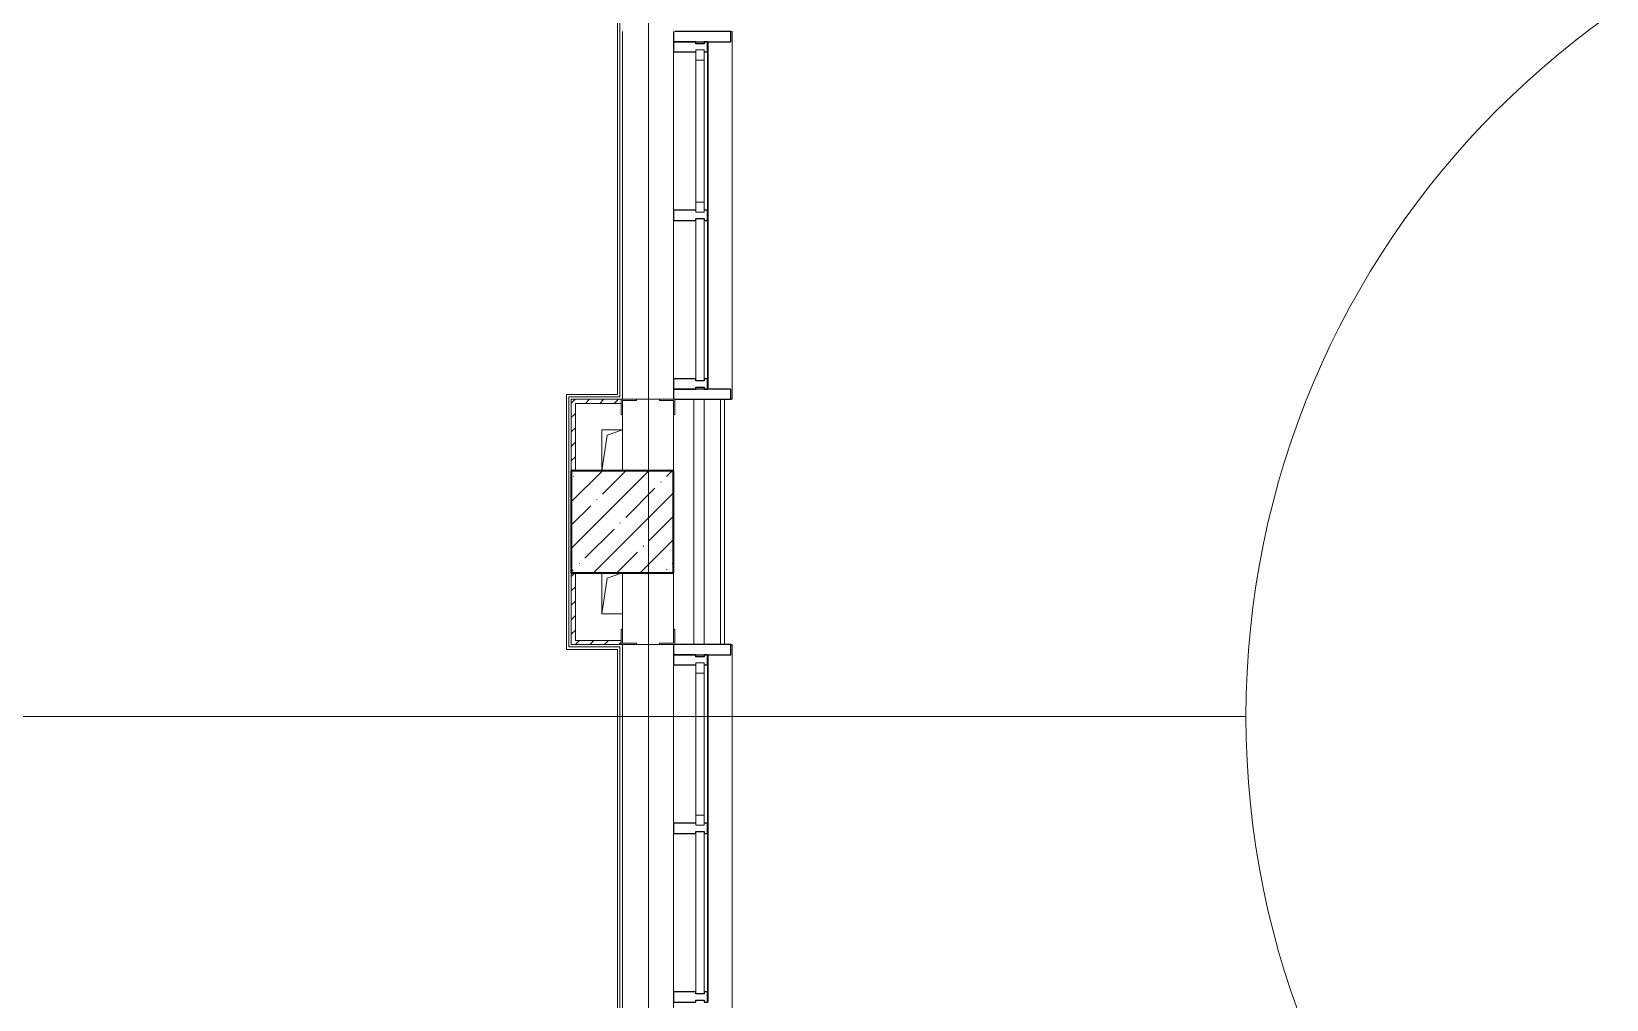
# Model space of a CAD drawing. Header units: millimetres. Extents: x 5993 to 95364, y 94667 to 143522.
# Drawn here: x 49810 to 50437, y 114749 to 115135 of the extents above; entities that cross this region are included whole.
import ezdxf

# ---------------------------------------------------------------- set-up
doc = ezdxf.new("R2010")
doc.units = ezdxf.units.MM
doc.linetypes.add('50_200_ШТРИХ_1Т_ш5_п1_п1_', pattern=[1400, 1000, -200, 0, -200])
doc.linetypes.add('Штрих короткий', pattern=[300, 150, -150])
for name, color, linetype, lineweight in [('0-2', 7, 'Continuous', 9), ('S-GRID-____-IDEN', 7, 'Continuous', 9), ('S-GRID-____-OTLN-1', 7, '50_200_ШТРИХ_1Т_ш5_п1_п1_', 9), ('Импосты витража', 7, 'Continuous', 9), ('Импосты витража-1', 7, 'Continuous', 25), ('Каркас_Импост', 7, 'Continuous', 13), ('Каркас_Импост-1', 7, 'Continuous', 9), ('Несущие колонны', 7, 'Continuous', 9), ('Несущие колонны-1', 7, 'Continuous', 35), ('Обобщенные модели', 7, 'Continuous', 9), ('Общие ребра', 7, 'Continuous', 9), ('Окна', 7, 'Continuous', 9), ('Остекление-1', 7, 'Continuous', 9), ('Перемычка-1', 7, 'Штрих короткий', 9), ('Стены', 7, 'Continuous', 9), ('Стены-1', 7, 'Continuous', 13)]:
    doc.layers.add(name, color=color, linetype=linetype, lineweight=lineweight)
doc.layers.add('Штриховка разреза-4', color=7, linetype='Continuous', lineweight=5, true_color=0x0080ff)

# ---------------------------------------------------------------- blocks, each defined once
blk = doc.blocks.new('BSC_Колонна _Прямоугольная - 500х500-V81-АИ2_01_План напольных покрытий и плинтусов 1го этажа _Часть 2_')
at = {"layer": 'Несущие колонны'}
h = blk.add_hatch(dxfattribs=at)
h.set_pattern_fill('FP_99', color=256, style=0, pattern_type=2)
h.set_pattern_definition([(45, (-103350, -12150), (-114.04925, 114.04925), []), (45, (-103235.95, -12150), (-114.04925, 114.04925), [201.613, -40.323, 3.353, -36.97])])
h.paths.add_polyline_path([(-250, -250), (250, -250), (250, 250), (-250, 250)], flags=0)
at = {"layer": 'Несущие колонны-1'}
for p, q in [((250, 250), (-250, 250)), ((-250, 250), (-250, -250)), ((250, -250), (250, 250)), ((-250, -250), (250, -250))]:
    blk.add_line(p, q, dxfattribs=at)
blk = doc.blocks.new('Проем_Дверь_Прямоугольный - 1800х2700h_оконные проемы-25805030-АИ2_01_План напольных покрытий и плинтусов 1го этажа _Часть 2_')
at = {"layer": 'Перемычка-1'}
for p, q in [((900, 125), (-900, 125)), ((900, -125), (-900, -125))]:
    blk.add_line(p, q, dxfattribs=at)
blk = doc.blocks.new('PNS_Панель прямоугольная2 - Нр_Стекло - 40мм-26243474-АИ2_01_План напольных покрытий и плинтусов 1го этажа _Часть 2_')
at = {"layer": 'Каркас_Импост'}
for p, q in [((-397.5, 0), (-397.5, 40)), ((-397.5, 40), (-347.5, 40)), ((-347.5, 40), (-347.5, 0)), ((397.5, 40), (347.5, 40)), ((347.5, 40), (347.5, 0)), ((397.5, 0), (397.5, 40)), ((-347.5, 0), (-397.5, 0)), ((347.5, 0), (397.5, 0))]:
    blk.add_line(p, q, dxfattribs=at)
at = {"layer": 'Каркас_Импост-1'}
for p, q in [((-347.5, 40), (347.5, 40)), ((-347.5, 0), (347.5, 0))]:
    blk.add_line(p, q, dxfattribs=at)
blk = doc.blocks.new('Прямоугольный импост - Импост структурный с накладкой - 150мм-25647633-АИ2_01_План напольных покрытий и плинтусов 1го этажа _Часть 2_')
at = {"layer": 'Импосты витража-1'}
for p, q in [((-25, 0), (-25, 17)), ((-25, 17), (25, 17)), ((-15, 0), (-25, 0)), ((-15, -40), (-15, 0)), ((25, 17), (25, 0)), ((-25, -150), (-25, -40)), ((-25, -40), (-15, -40)), ((25, -40), (25, -150)), ((25, -150), (-25, -150))]:
    blk.add_line(p, q, dxfattribs=at)
blk = doc.blocks.new('Прямоугольный импост - Импост структурный с накладкой - 150мм-25647642-АИ2_01_План напольных покрытий и плинтусов 1го этажа _Часть 2_')
at = {"layer": 'Импосты витража'}
for p, q in [((93625, -100), (94400, -100)), ((93625, -267), (94400, -267))]:
    blk.add_line(p, q, dxfattribs=at)
blk = doc.blocks.new('Прямоугольный импост - Импост структурный с накладкой - 150мм-V143-АИ2_01_План напольных покрытий и плинтусов 1го этажа _Часть 2_')
at = {"layer": 'Импосты витража-1'}
for p, q in [((-25, 0), (-25, 17)), ((-25, 17), (25, 17)), ((25, 0), (15, 0)), ((15, 0), (15, -40)), ((25, 17), (25, 0)), ((-25, -150), (-25, -40)), ((15, -40), (25, -40)), ((25, -40), (25, -150)), ((25, -150), (-25, -150))]:
    blk.add_line(p, q, dxfattribs=at)
blk = doc.blocks.new('PNS_Панель прямоугольная1 - Нр_Стекло - 40мм-25259299-АИ2_01_План напольных покрытий и плинтусов 1го этажа _Часть 2_')
at = {"layer": 'Остекление-1'}
for p, q in [((-387.5, 40), (387.5, 40)), ((-397.5, 0), (397.5, 0)), ((387.5, 0), (-387.5, 0))]:
    blk.add_line(p, q, dxfattribs=at)
blk = doc.blocks.new('Прямоугольный импост - Импост структурный с накладкой - 150мм-25647644-АИ2_01_План напольных покрытий и плинтусов 1го этажа _Часть 2_')
at = {"layer": 'Импосты витража-1'}
for p, q in [((-25, 0), (-25, 17)), ((-25, 17), (25, 17)), ((-15, 0), (-25, 0)), ((-15, -40), (-15, 0)), ((25, 0), (15, 0)), ((15, 0), (15, -40)), ((25, 17), (25, 0)), ((-25, -150), (-25, -40)), ((-25, -40), (-15, -40)), ((15, -40), (25, -40)), ((25, -40), (25, -150)), ((25, -150), (-25, -150))]:
    blk.add_line(p, q, dxfattribs=at)
blk = doc.blocks.new('Прямоугольный импост - Откос НВФ_50х280 мм-25993834-АИ2_01_План напольных покрытий и плинтусов 1го этажа _Часть 2_')
at = {"layer": 'Импосты витража-1'}
for p, q in [((-50, 130), (0, 130)), ((-50, -150), (-50, 130)), ((0, 130), (0, -144)), ((0, -150), (-50, -150))]:
    blk.add_line(p, q, dxfattribs=at)
blk = doc.blocks.new('Прямоугольный импост - Откос НВФ_50х280 мм-25993838-АИ2_01_План напольных покрытий и плинтусов 1го этажа _Часть 2_')
at = {"layer": 'Импосты витража-1'}
for p, q in [((0, 130), (-50, 130)), ((-50, 130), (-50, -150)), ((0, -144), (0, 130)), ((-50, -150), (0, -150))]:
    blk.add_line(p, q, dxfattribs=at)
blk = doc.blocks.new('Фахверк_СКБ_Уголок - 250_2700-27497298-АИ2_01_План напольных покрытий и плинтусов 1го этажа _Часть 2_')
at = {"layer": 'Обобщенные модели'}
for p, q in [((200, 181), (125, 181)), ((125, 181), (125, 106)), ((131, 106), (131, 175)), ((131, 175), (200, 175)), ((200, 175), (200, 181)), ((125, 106), (131, 106)), ((131, -6), (125, -6)), ((125, -6), (125, -81)), ((131, -75), (131, -6)), ((200, -75), (131, -75)), ((200, -81), (200, -75)), ((125, -81), (200, -81))]:
    blk.add_line(p, q, dxfattribs=at)
blk = doc.blocks.new('AR_Отверстие прямоугольное _в плите_ - AR_Отверстие прямоугольное _в плите_-30511735-АИ2_01_План напольных покрытий и плинтусов 1го этажа _Часть 2_')
at = {"layer": 'Обобщенные модели'}
for p, q in [((-50, 100), (-50, -100)), ((-25, 75), (50, 100)), ((-50, -100), (-25, 75)), ((-50, -100), (50, -100))]:
    blk.add_line(p, q, dxfattribs=at)
blk = doc.blocks.new('AR_Отверстие прямоугольное _в плите_ - AR_Отверстие прямоугольное _в плите_-V224-АИ2_01_План напольных покрытий и плинтусов 1го этажа _Часть 2_')
at = {"layer": 'Обобщенные модели'}
for p, q in [((50, 100), (-50, 100)), ((-50, 100), (-50, -100)), ((-25, 75), (50, 100)), ((-50, -100), (-25, 75))]:
    blk.add_line(p, q, dxfattribs=at)
blk = doc.blocks.new('Отлив_СКБ - Отлив витража_120_НВФ-31885687-АИ2_01_План напольных покрытий и плинтусов 1го этажа _Часть 2_')
at = {"layer": 'Окна'}
for p, q in [((1750, -2), (50, -2)), ((0, -120), (0, -113)), ((0, -120), (1800, -120)), ((1800, -113), (1800, -120))]:
    blk.add_line(p, q, dxfattribs=at)
blk = doc.blocks.new('Ось сетки - Круг_Ø6_00__ISO-2_5_0_9K_-25732049-АР1_План отверстий 2 этажа в осях 1-64_А-ГГ')
at = {"layer": 'S-GRID-____-IDEN'}
blk.add_circle((0, 0), 3, dxfattribs=at)

msp = doc.modelspace()

# ---------------------------------------------------------------- linework, layer by layer
at = {"layer": 'S-GRID-____-OTLN-1', "color": 251, "ltscale": 0.6, "true_color": 0x636466}
for p, q in [((50055.33, 113733.6), (50055.33, 118157.62)), ((50293.31, 114861.8), (41443.97, 114861.8))]:
    msp.add_line(p, q, dxfattribs=at)
at = {"layer": 'Общие ребра'}
for p, q in [((50073.38, 114988.17), (50073.38, 114890.49)), ((50077.45, 114988.17), (50077.45, 114890.49)), ((50065.24, 114982.06), (50065.24, 114959.68)), ((50065.24, 114959.68), (50065.24, 114982.06))]:
    msp.add_line(p, q, dxfattribs=at)
at = {"layer": 'Стены'}
for p, q in [((50042.94, 114990.12), (50042.94, 115149)), ((50043.92, 115149.98), (50043.92, 114989.14)), ((50044.89, 114988.17), (50044.89, 115134.68)), ((50022.59, 114888.54), (50022.59, 114990.12)), ((50022.59, 114990.12), (50042.94, 114990.12)), ((50023.57, 114989.14), (50023.57, 114889.51)), ((50043.92, 114989.14), (50023.57, 114989.14)), ((50042.94, 114888.54), (50022.59, 114888.54)), ((50023.57, 114889.51), (50043.92, 114889.51)), ((50042.94, 114717.44), (50042.94, 114888.54)), ((50043.92, 114889.51), (50043.92, 114716.47)), ((50044.89, 114743.98), (50044.89, 114890.49))]:
    msp.add_line(p, q, dxfattribs=at)
at = {"layer": 'Стены-1'}
for p, q in [((50044.41, 114988.17), (50024.55, 114988.17)), ((50024.55, 114988.17), (50024.55, 114959.68)), ((50026.17, 114986.54), (50044.41, 114986.54)), ((50026.17, 114959.68), (50026.17, 114986.54)), ((50059.63, 114988.17), (50050.51, 114988.17)), ((50083.96, 114988.17), (50065.73, 114988.17)), ((50083.96, 114890.49), (50083.96, 114988.17)), ((50085.59, 114988.17), (50083.96, 114988.17)), ((50083.96, 114988.17), (50083.96, 114890.49)), ((50085.59, 114890.49), (50085.59, 114988.17)), ((50044.89, 114982.06), (50044.89, 114959.68)), ((50024.55, 114918.98), (50024.55, 114890.49)), ((50026.17, 114892.12), (50026.17, 114918.98)), ((50044.89, 114918.98), (50044.89, 114896.6)), ((50065.24, 114918.98), (50065.24, 114896.6)), ((50065.24, 114896.6), (50065.24, 114918.98)), ((50044.41, 114892.12), (50026.17, 114892.12)), ((50024.55, 114890.49), (50044.41, 114890.49)), ((50050.51, 114890.49), (50059.63, 114890.49)), ((50065.73, 114890.49), (50083.96, 114890.49)), ((50083.96, 114890.49), (50085.59, 114890.49))]:
    msp.add_line(p, q, dxfattribs=at)
at = {"layer": 'Штриховка разреза-4'}
for p, q in [((50024.55, 114986.68), (50026.03, 114988.17)), ((50030.16, 114986.54), (50031.79, 114988.17)), ((50035.91, 114986.54), (50037.54, 114988.17)), ((50041.67, 114986.54), (50043.3, 114988.17)), ((50024.55, 114980.93), (50026.17, 114982.55)), ((50024.55, 114975.17), (50026.17, 114976.8)), ((50024.55, 114969.41), (50026.17, 114971.04)), ((50024.55, 114963.66), (50026.17, 114965.29)), ((50024.55, 114917.61), (50025.91, 114918.98)), ((50024.55, 114911.86), (50026.17, 114913.49)), ((50024.55, 114906.1), (50026.17, 114907.73)), ((50024.55, 114900.35), (50026.17, 114901.98)), ((50024.55, 114894.59), (50026.17, 114896.22)), ((50026.2, 114890.49), (50027.83, 114892.12)), ((50031.96, 114890.49), (50033.58, 114892.12)), ((50037.71, 114890.49), (50039.34, 114892.12)), ((50043.47, 114890.49), (50044.41, 114891.43))]:
    msp.add_line(p, q, dxfattribs=at)

# ---------------------------------------------------------------- block references
at = {"layer": '0-2', "xscale": 0.08139549610658335, "yscale": 0.08139549610658335, "zscale": 0.08139549610658335}
for name, p, rotation in [('Проем_Дверь_Прямоугольный - 1800х2700h_оконные проемы-25805030-АИ2_01_План напольных покрытий и плинтусов 1го этажа _Часть 2_', (50055.07, 115061.42), 89.99999999999967), ('Отлив_СКБ - Отлив витража_120_НВФ-31885687-АИ2_01_План напольных покрытий и плинтусов 1го этажа _Часть 2_', (50078.84, 114988.17), 90), ('Прямоугольный импост - Импост структурный с накладкой - 150мм-25647642-АИ2_01_План напольных покрытий и плинтусов 1го этажа _Часть 2_', (50057.1, 107442.8), 89.99999999999999), ('PNS_Панель прямоугольная2 - Нр_Стекло - 40мм-26243474-АИ2_01_План напольных покрытий и плинтусов 1го этажа _Часть 2_', (50077.45, 115095), 89.9999999999975), ('Прямоугольный импост - Импост структурный с накладкой - 150мм-25647642-АИ2_01_План напольных покрытий и плинтусов 1го этажа _Часть 2_', (50057.1, 107375.65), 89.99999999999878), ('PNS_Панель прямоугольная1 - Нр_Стекло - 40мм-25259299-АИ2_01_План напольных покрытий и плинтусов 1го этажа _Часть 2_', (50077.45, 115027.85), 89.9999999999975), ('Прямоугольный импост - Откос НВФ_50х280 мм-25993838-АИ2_01_План напольных покрытий и плинтусов 1го этажа _Часть 2_', (50077.45, 114988.17), 269.9999999999975), ('Фахверк_СКБ_Уголок - 250_2700-27497298-АИ2_01_План напольных покрытий и плинтусов 1го этажа _Часть 2_', (50051, 114998.34), 269.9999999999996), ('Фахверк_СКБ_Уголок - 250_2700-27497298-АИ2_01_План напольных покрытий и плинтусов 1го этажа _Часть 2_', (50059.14, 114880.32), 89.99999999999967), ('Проем_Дверь_Прямоугольный - 1800х2700h_оконные проемы-25805030-АИ2_01_План напольных покрытий и плинтусов 1го этажа _Часть 2_', (50055.07, 114817.24), 269.9999999999999), ('Отлив_СКБ - Отлив витража_120_НВФ-31885687-АИ2_01_План напольных покрытий и плинтусов 1го этажа _Часть 2_', (50078.84, 114743.98), 90), ('Прямоугольный импост - Импост структурный с накладкой - 150мм-25647642-АИ2_01_План напольных покрытий и плинтусов 1го этажа _Часть 2_', (50057.1, 107198.62), 89.99999999999999), ('PNS_Панель прямоугольная2 - Нр_Стекло - 40мм-26243474-АИ2_01_План напольных покрытий и плинтусов 1го этажа _Часть 2_', (50077.45, 114850.81), 89.9999999999975), ('PNS_Панель прямоугольная1 - Нр_Стекло - 40мм-25259299-АИ2_01_План напольных покрытий и плинтусов 1го этажа _Часть 2_', (50077.45, 114783.66), 89.9999999999975), ('Прямоугольный импост - Импост структурный с накладкой - 150мм-25647642-АИ2_01_План напольных покрытий и плинтусов 1го этажа _Часть 2_', (50057.1, 107131.47), 89.99999999999878)]:
    msp.add_blockref(name, p, dxfattribs=dict(at, rotation=rotation))
at = {"layer": '0-2', "extrusion": (0, 0, -1), "xscale": 0.08139549610658335, "yscale": 0.08139549610658335, "zscale": 0.08139549610658335, "rotation": 90.0000000000025}
for name, p in [('Прямоугольный импост - Откос НВФ_50х280 мм-25993834-АИ2_01_План напольных покрытий и плинтусов 1го этажа _Часть 2_', (-50077.45, 115134.68)), ('Прямоугольный импост - Импост структурный с накладкой - 150мм-V143-АИ2_01_План напольных покрытий и плинтусов 1го этажа _Часть 2_', (-50077.45, 115128.57)), ('Прямоугольный импост - Импост структурный с накладкой - 150мм-25647633-АИ2_01_План напольных покрытий и плинтусов 1го этажа _Часть 2_', (-50077.45, 115061.42)), ('Прямоугольный импост - Импост структурный с накладкой - 150мм-25647644-АИ2_01_План напольных покрытий и плинтусов 1го этажа _Часть 2_', (-50077.45, 114994.27)), ('Прямоугольный импост - Откос НВФ_50х280 мм-25993834-АИ2_01_План напольных покрытий и плинтусов 1го этажа _Часть 2_', (-50077.45, 114890.49)), ('Прямоугольный импост - Импост структурный с накладкой - 150мм-V143-АИ2_01_План напольных покрытий и плинтусов 1го этажа _Часть 2_', (-50077.45, 114884.39)), ('Прямоугольный импост - Импост структурный с накладкой - 150мм-25647633-АИ2_01_План напольных покрытий и плинтусов 1го этажа _Часть 2_', (-50077.45, 114817.24)), ('Прямоугольный импост - Импост структурный с накладкой - 150мм-25647644-АИ2_01_План напольных покрытий и плинтусов 1го этажа _Часть 2_', (-50077.45, 114750.08))]:
    msp.add_blockref(name, p, dxfattribs=at)
at = {"layer": '0-2', "xscale": 0.08139549610658335, "yscale": 0.08139549610658335, "zscale": 0.08139549610658335}
for name, p in [('AR_Отверстие прямоугольное _в плите_ - AR_Отверстие прямоугольное _в плите_-V224-АИ2_01_План напольных покрытий и плинтусов 1го этажа _Часть 2_', (50040.83, 114967.82)), ('BSC_Колонна _Прямоугольная - 500х500-V81-АИ2_01_План напольных покрытий и плинтусов 1го этажа _Часть 2_', (50044.89, 114939.33)), ('AR_Отверстие прямоугольное _в плите_ - AR_Отверстие прямоугольное _в плите_-30511735-АИ2_01_План напольных покрытий и плинтусов 1го этажа _Часть 2_', (50040.83, 114910.84))]:
    msp.add_blockref(name, p, dxfattribs=at)
at = {"layer": 'S-GRID-____-IDEN', "xscale": 113.929722309601, "yscale": 113.929722309601, "zscale": 113.929722309601, "rotation": 89.99999999999982}
msp.add_blockref('Ось сетки - Круг_Ø6_00__ISO-2_5_0_9K_-25732049-АР1_План отверстий 2 этажа в осях 1-64_А-ГГ', (50635.1, 114861.8), dxfattribs=at)

doc.saveas('drawing.dxf')
